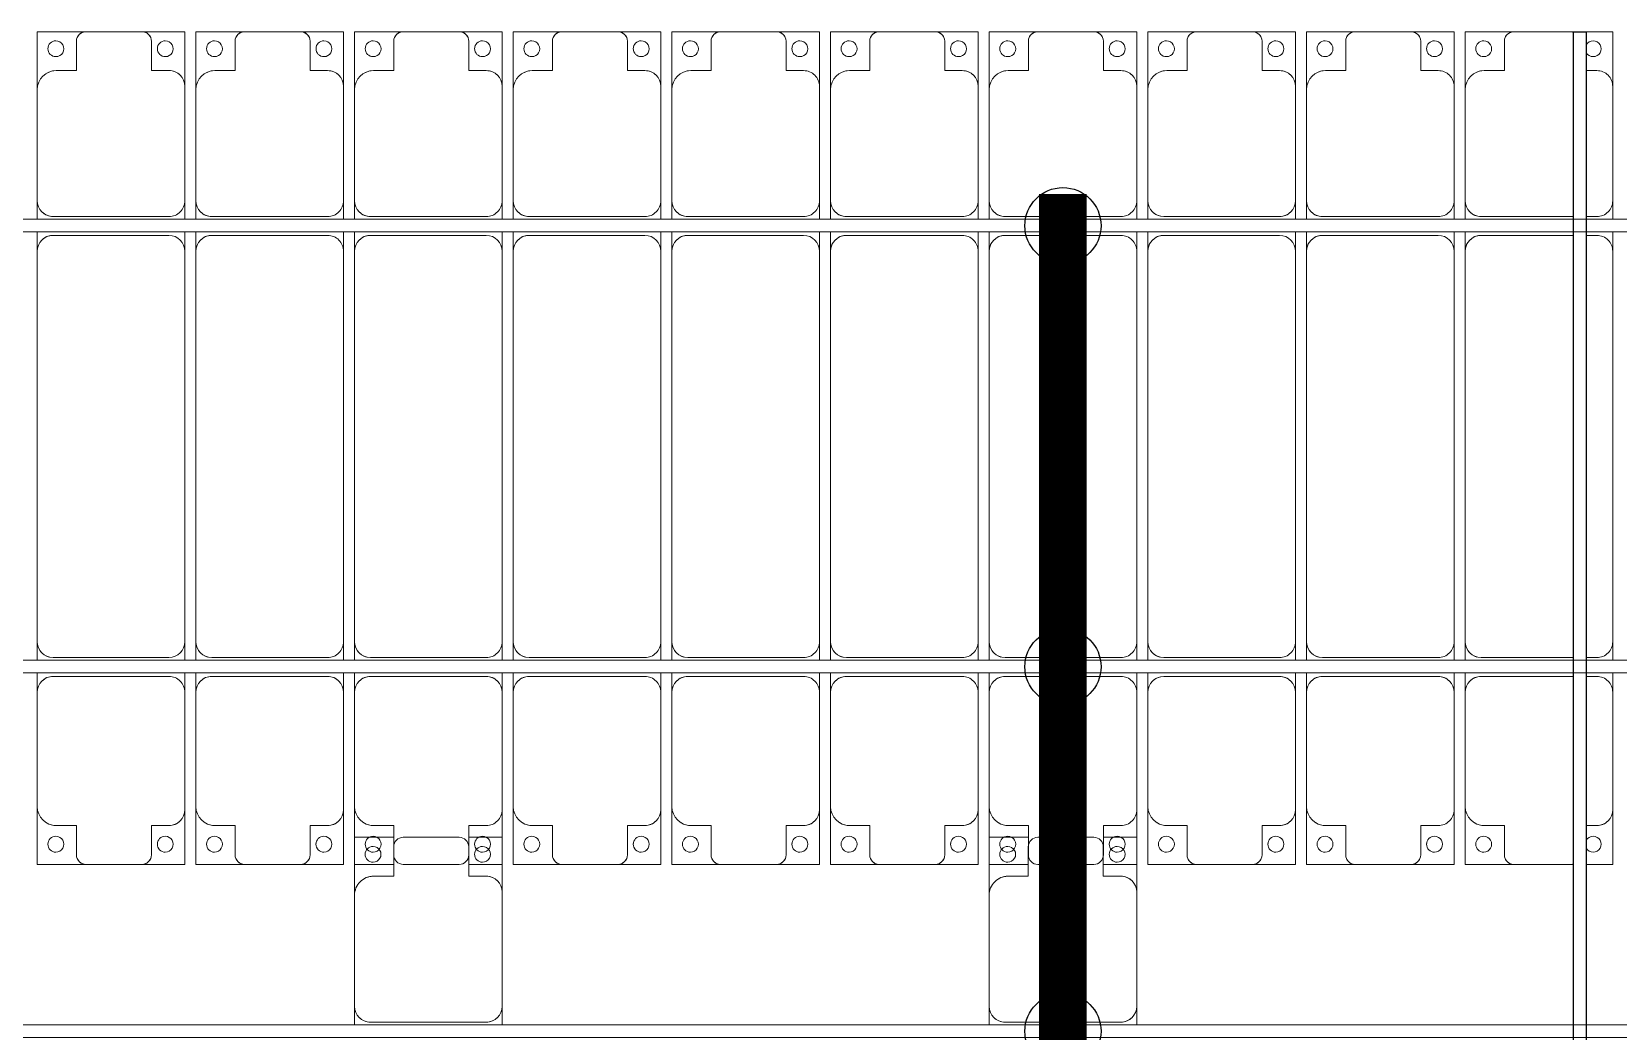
# Model space of a CAD drawing. Header units: millimetres. Extents: x -147246 to 112336, y -213734 to -86506.
# Drawn here: x -121364 to -116364, y -95705 to -92555 of the extents above; entities that cross this region are included whole.
import ezdxf

# ---------------------------------------------------------------- set-up
doc = ezdxf.new("R2010")
doc.units = ezdxf.units.MM
doc.layers.add('A-GENM', color=13, linetype='Continuous', lineweight=9)
doc.layers.add('S-BEAM', color=12, linetype='Continuous', lineweight=9)
doc.layers.add('GC-HOP 40x60 GIA CUONG', color=1, linetype='Continuous')

# ---------------------------------------------------------------- blocks, each defined once
blk = doc.blocks.new('Dải phao đi lại kèm đỡ invester - DẢI PHAO ĐI LẠI-15551-BỐ TRÍ KHUNG KẾT CẤU BÈ PIN 05')
at = {"layer": 'A-GENM', "color": 7}
for p, q in [((18758.4, 1312.2), (18911.8, 1312.2)), ((18758.4, 1129.7), (18758.4, 1312.2)), ((19088.2, 1312.2), (18911.8, 1312.2)), ((19088.2, 1312.2), (19223.4, 1312.2)), ((19223.4, 1312.2), (19223.4, 1139.7)), ((19258.4, 1312.2), (19411.8, 1312.2)), ((19258.4, 1129.7), (19258.4, 1312.2)), ((19588.2, 1312.2), (19411.8, 1312.2)), ((19588.2, 1312.2), (19723.4, 1312.2)), ((19723.4, 1312.2), (19723.4, 1139.7)), ((19758.4, 1312.2), (19911.8, 1312.2)), ((19758.4, 1129.7), (19758.4, 1312.2)), ((20088.2, 1312.2), (19911.8, 1312.2)), ((20088.2, 1312.2), (20223.4, 1312.2)), ((20223.4, 1312.2), (20223.4, 1139.7)), ((20258.4, 1312.2), (20411.8, 1312.2)), ((20258.4, 1129.7), (20258.4, 1312.2)), ((20588.2, 1312.2), (20411.8, 1312.2)), ((20588.2, 1312.2), (20723.4, 1312.2)), ((20723.4, 1312.2), (20723.4, 1139.7)), ((20758.4, 1312.2), (20911.8, 1312.2)), ((20758.4, 1129.7), (20758.4, 1312.2)), ((21088.2, 1312.2), (20911.8, 1312.2)), ((21088.2, 1312.2), (21223.4, 1312.2)), ((21223.4, 1312.2), (21223.4, 1139.7)), ((21258.4, 1312.2), (21411.8, 1312.2)), ((21258.4, 1129.7), (21258.4, 1312.2)), ((21588.2, 1312.2), (21411.8, 1312.2)), ((21588.2, 1312.2), (21723.4, 1312.2)), ((21723.4, 1312.2), (21723.4, 1139.7)), ((21758.4, 1312.2), (21911.8, 1312.2)), ((21758.4, 1129.7), (21758.4, 1312.2)), ((22088.2, 1312.2), (21911.8, 1312.2)), ((22088.2, 1312.2), (22223.4, 1312.2)), ((22223.4, 1312.2), (22223.4, 1139.7)), ((22258.4, 1312.2), (22411.8, 1312.2)), ((22258.4, 1129.7), (22258.4, 1312.2)), ((22588.2, 1312.2), (22411.8, 1312.2)), ((22588.2, 1312.2), (22723.4, 1312.2)), ((22723.4, 1312.2), (22723.4, 1139.7)), ((22758.4, 1312.2), (22910.9, 1312.2)), ((22758.4, 1129.7), (22758.4, 1312.2)), ((23088.2, 1312.2), (22911.8, 1312.2)), ((23088.2, 1312.2), (23223.4, 1312.2)), ((23223.4, 1312.2), (23223.4, 1139.7)), ((23258.4, 1312.2), (23411.8, 1312.2)), ((23258.4, 1129.7), (23258.4, 1312.2)), ((23588.2, 1312.2), (23411.8, 1312.2)), ((23588.2, 1312.2), (23599.8, 1312.2)), ((23639.8, 1312.2), (23723.4, 1312.2)), ((23723.4, 1312.2), (23723.4, 1139.7)), ((18881.8, 1282.2), (18881.8, 1189.7)), ((19118.2, 1189.7), (19118.2, 1282.2)), ((19381.8, 1282.2), (19381.8, 1189.7)), ((19618.2, 1189.7), (19618.2, 1282.2)), ((19881.8, 1282.2), (19881.8, 1189.7)), ((20118.2, 1189.7), (20118.2, 1282.2)), ((20381.8, 1282.2), (20381.8, 1189.7)), ((20618.2, 1189.7), (20618.2, 1282.2)), ((20881.8, 1282.2), (20881.8, 1189.7)), ((21118.2, 1189.7), (21118.2, 1282.2)), ((21381.8, 1282.2), (21381.8, 1189.7)), ((21618.2, 1189.7), (21618.2, 1282.2)), ((21881.8, 1282.2), (21881.8, 1189.7)), ((22118.2, 1189.7), (22118.2, 1282.2)), ((22381.8, 1282.2), (22381.8, 1189.7)), ((22618.2, 1189.7), (22618.2, 1282.2)), ((22881.8, 1282.2), (22881.8, 1189.7)), ((23118.2, 1189.7), (23118.2, 1282.2)), ((23381.8, 1282.2), (23381.8, 1189.7)), ((18881.8, 1189.7), (18818.4, 1189.7)), ((19173.4, 1189.7), (19118.2, 1189.7)), ((19381.8, 1189.7), (19318.4, 1189.7)), ((19673.4, 1189.7), (19618.2, 1189.7)), ((19881.8, 1189.7), (19818.4, 1189.7)), ((20173.4, 1189.7), (20118.2, 1189.7)), ((20381.8, 1189.7), (20318.4, 1189.7)), ((20673.4, 1189.7), (20618.2, 1189.7)), ((20881.8, 1189.7), (20818.4, 1189.7)), ((21173.4, 1189.7), (21118.2, 1189.7)), ((21381.8, 1189.7), (21318.4, 1189.7)), ((21673.4, 1189.7), (21618.2, 1189.7)), ((21881.8, 1189.7), (21818.4, 1189.7)), ((22173.4, 1189.7), (22118.2, 1189.7)), ((22381.8, 1189.7), (22318.4, 1189.7)), ((22673.4, 1189.7), (22618.2, 1189.7)), ((22881.8, 1189.7), (22818.4, 1189.7)), ((23173.4, 1189.7), (23118.2, 1189.7)), ((23381.8, 1189.7), (23318.4, 1189.7)), ((23673.4, 1189.7), (23639.8, 1189.7)), ((18758.4, 1129.7), (18758.4, 779.7)), ((19223.4, 779.7), (19223.4, 1139.7)), ((19258.4, 1129.7), (19258.4, 779.7)), ((19723.4, 779.7), (19723.4, 1139.7)), ((19758.4, 1129.7), (19758.4, 779.7)), ((20223.4, 779.7), (20223.4, 1139.7)), ((20258.4, 1129.7), (20258.4, 779.7)), ((20723.4, 779.7), (20723.4, 1139.7)), ((20758.4, 1129.7), (20758.4, 779.7)), ((21223.4, 779.7), (21223.4, 1139.7)), ((21258.4, 1129.7), (21258.4, 779.7)), ((21723.4, 779.7), (21723.4, 1139.7)), ((21758.4, 1129.7), (21758.4, 779.7)), ((22223.4, 779.7), (22223.4, 1139.7)), ((22258.4, 1129.7), (22258.4, 779.7)), ((22723.4, 779.7), (22723.4, 1139.7)), ((22758.4, 1129.7), (22758.4, 779.7)), ((23223.4, 779.7), (23223.4, 1139.7)), ((23258.4, 1129.7), (23258.4, 779.7)), ((23723.4, 779.7), (23723.4, 1139.7)), ((18758.4, 721.1), (18758.4, 779.7)), ((19223.4, 779.7), (19223.4, 721.1)), ((19258.4, 721.1), (19258.4, 779.7)), ((19723.4, 779.7), (19723.4, 721.1)), ((19758.4, 721.1), (19758.4, 779.7)), ((20223.4, 779.7), (20223.4, 721.1)), ((20258.4, 721.1), (20258.4, 779.7)), ((20723.4, 779.7), (20723.4, 721.1)), ((20758.4, 721.1), (20758.4, 779.7)), ((21223.4, 779.7), (21223.4, 721.1)), ((21258.4, 721.1), (21258.4, 779.7)), ((21723.4, 779.7), (21723.4, 721.1)), ((21758.4, 721.1), (21758.4, 779.7)), ((22223.4, 779.7), (22223.4, 721.1)), ((22258.4, 721.1), (22258.4, 779.7)), ((22723.4, 779.7), (22723.4, 721.1)), ((22758.4, 721.1), (22758.4, 779.7)), ((23223.4, 779.7), (23223.4, 721.1)), ((23258.4, 721.1), (23258.4, 779.7)), ((23723.4, 779.7), (23723.4, 721.1)), ((18808.4, 729.7), (19173.4, 729.7)), ((19308.4, 729.7), (19673.4, 729.7)), ((19808.4, 729.7), (20173.4, 729.7)), ((20308.4, 729.7), (20673.4, 729.7)), ((20808.4, 729.7), (21173.4, 729.7)), ((21308.4, 729.7), (21673.4, 729.7)), ((21808.4, 729.7), (22173.4, 729.7)), ((22308.4, 729.7), (22673.4, 729.7)), ((22808.4, 729.7), (23173.4, 729.7)), ((23308.4, 729.7), (23599.8, 729.7)), ((23639.8, 729.7), (23673.4, 729.7)), ((18758.4, 620.3), (18758.4, 681.1)), ((19173.4, 670.3), (18808.4, 670.3)), ((19223.4, 681.1), (19223.4, 620.3)), ((19258.4, 620.3), (19258.4, 681.1)), ((19673.4, 670.3), (19308.4, 670.3)), ((19723.4, 681.1), (19723.4, 620.3)), ((19758.4, 620.3), (19758.4, 681.1)), ((20173.4, 670.3), (19808.4, 670.3)), ((20223.4, 681.1), (20223.4, 620.3)), ((20258.4, 620.3), (20258.4, 681.1)), ((20673.4, 670.3), (20308.4, 670.3)), ((20723.4, 681.1), (20723.4, 620.3)), ((20758.4, 620.3), (20758.4, 681.1)), ((21173.4, 670.3), (20808.4, 670.3)), ((21223.4, 681.1), (21223.4, 620.3)), ((21258.4, 620.3), (21258.4, 681.1)), ((21673.4, 670.3), (21308.4, 670.3)), ((21723.4, 681.1), (21723.4, 620.3)), ((21758.4, 620.3), (21758.4, 681.1)), ((22173.4, 670.3), (21808.4, 670.3)), ((22223.4, 681.1), (22223.4, 620.3)), ((22258.4, 620.3), (22258.4, 681.1)), ((22673.4, 670.3), (22308.4, 670.3)), ((22723.4, 681.1), (22723.4, 620.3)), ((22758.4, 620.3), (22758.4, 681.1)), ((23173.4, 670.3), (22808.4, 670.3)), ((23223.4, 681.1), (23223.4, 620.3)), ((23258.4, 620.3), (23258.4, 681.1)), ((23599.8, 670.3), (23308.4, 670.3)), ((23673.4, 670.3), (23639.8, 670.3)), ((23723.4, 681.1), (23723.4, 620.3)), ((18758.4, 620.3), (18758.4, -610.3)), ((19223.4, -610.3), (19223.4, 620.3)), ((19258.4, 620.3), (19258.4, -610.3)), ((19723.4, -610.3), (19723.4, 620.3)), ((19758.4, 620.3), (19758.4, -610.3)), ((20223.4, -610.3), (20223.4, 620.3)), ((20258.4, 620.3), (20258.4, -610.3)), ((20723.4, -610.3), (20723.4, 620.3)), ((20758.4, 620.3), (20758.4, -610.3)), ((21223.4, -610.3), (21223.4, 620.3)), ((21258.4, 620.3), (21258.4, -610.3)), ((21723.4, -610.3), (21723.4, 620.3)), ((21758.4, 620.3), (21758.4, -610.3)), ((22223.4, -610.3), (22223.4, 620.3)), ((22258.4, 620.3), (22258.4, -610.3)), ((22723.4, -610.3), (22723.4, 620.3)), ((22758.4, 620.3), (22758.4, -610.3)), ((23223.4, -610.3), (23223.4, 620.3)), ((23258.4, 620.3), (23258.4, -610.3)), ((23723.4, -610.3), (23723.4, 620.3)), ((18758.4, -668.9), (18758.4, -610.3)), ((19223.4, -610.3), (19223.4, -668.9)), ((19258.4, -668.9), (19258.4, -610.3)), ((19723.4, -610.3), (19723.4, -668.9)), ((19758.4, -668.9), (19758.4, -610.3)), ((20223.4, -610.3), (20223.4, -668.9)), ((20258.4, -668.9), (20258.4, -610.3)), ((20723.4, -610.3), (20723.4, -668.9)), ((20758.4, -668.9), (20758.4, -610.3)), ((21223.4, -610.3), (21223.4, -668.9)), ((21258.4, -668.9), (21258.4, -610.3)), ((21723.4, -610.3), (21723.4, -668.9)), ((21758.4, -668.9), (21758.4, -610.3)), ((22223.4, -610.3), (22223.4, -668.9)), ((22258.4, -668.9), (22258.4, -610.3)), ((22723.4, -610.3), (22723.4, -668.9)), ((22758.4, -668.9), (22758.4, -610.3)), ((23223.4, -610.3), (23223.4, -668.9)), ((23258.4, -668.9), (23258.4, -610.3)), ((23723.4, -610.3), (23723.4, -668.9)), ((18808.4, -660.3), (19173.4, -660.3)), ((19308.4, -660.3), (19673.4, -660.3)), ((19808.4, -660.3), (20173.4, -660.3)), ((20308.4, -660.3), (20673.4, -660.3)), ((20808.4, -660.3), (21173.4, -660.3)), ((21308.4, -660.3), (21673.4, -660.3)), ((21808.4, -660.3), (22173.4, -660.3)), ((22308.4, -660.3), (22673.4, -660.3)), ((22808.4, -660.3), (23173.4, -660.3)), ((23308.4, -660.3), (23599.8, -660.3)), ((23639.8, -660.3), (23673.4, -660.3)), ((18758.4, -769.7), (18758.4, -708.9)), ((19173.4, -719.7), (18808.4, -719.7)), ((19223.4, -708.9), (19223.4, -769.7)), ((19258.4, -769.7), (19258.4, -708.9)), ((19673.4, -719.7), (19308.4, -719.7)), ((19723.4, -708.9), (19723.4, -769.7)), ((19758.4, -769.7), (19758.4, -708.9)), ((20173.4, -719.7), (19808.4, -719.7)), ((20223.4, -708.9), (20223.4, -769.7)), ((20258.4, -769.7), (20258.4, -708.9)), ((20673.4, -719.7), (20308.4, -719.7)), ((20723.4, -708.9), (20723.4, -769.7)), ((20758.4, -769.7), (20758.4, -708.9)), ((21173.4, -719.7), (20808.4, -719.7)), ((21223.4, -708.9), (21223.4, -769.7)), ((21258.4, -769.7), (21258.4, -708.9)), ((21673.4, -719.7), (21308.4, -719.7)), ((21723.4, -708.9), (21723.4, -769.7)), ((21758.4, -769.7), (21758.4, -708.9)), ((22173.4, -719.7), (21808.4, -719.7)), ((22223.4, -708.9), (22223.4, -769.7)), ((22258.4, -769.7), (22258.4, -708.9)), ((22673.4, -719.7), (22308.4, -719.7)), ((22723.4, -708.9), (22723.4, -769.7)), ((22758.4, -769.7), (22758.4, -708.9)), ((23173.4, -719.7), (22808.4, -719.7)), ((23223.4, -708.9), (23223.4, -769.7)), ((23258.4, -769.7), (23258.4, -708.9)), ((23599.8, -719.7), (23308.4, -719.7)), ((23673.4, -719.7), (23639.8, -719.7)), ((23723.4, -708.9), (23723.4, -769.7)), ((18758.4, -769.7), (18758.4, -1129.7)), ((19223.4, -1139.7), (19223.4, -769.7)), ((19258.4, -769.7), (19258.4, -1129.7)), ((19723.4, -1139.7), (19723.4, -769.7)), ((19758.4, -769.7), (19758.4, -1129.7)), ((20223.4, -1139.7), (20223.4, -769.7)), ((20258.4, -769.7), (20258.4, -1129.7)), ((20723.4, -1139.7), (20723.4, -769.7)), ((20758.4, -769.7), (20758.4, -1129.7)), ((21223.4, -1139.7), (21223.4, -769.7)), ((21258.4, -769.7), (21258.4, -1129.7)), ((21723.4, -1139.7), (21723.4, -769.7)), ((21758.4, -769.7), (21758.4, -1129.7)), ((22223.4, -1139.7), (22223.4, -769.7)), ((22258.4, -769.7), (22258.4, -1129.7)), ((22723.4, -1139.7), (22723.4, -769.7)), ((22758.4, -769.7), (22758.4, -1129.7)), ((23223.4, -1139.7), (23223.4, -769.7)), ((23258.4, -769.7), (23258.4, -1129.7)), ((23723.4, -1139.7), (23723.4, -769.7)), ((18758.4, -1312.2), (18758.4, -1129.7)), ((19223.4, -1139.7), (19223.4, -1312.2)), ((19258.4, -1312.2), (19258.4, -1129.7)), ((19723.4, -1139.7), (19723.4, -1312.2)), ((19758.4, -1312.2), (19758.4, -1129.7)), ((20223.4, -1139.7), (20223.4, -1312.2)), ((20258.4, -1312.2), (20258.4, -1129.7)), ((20723.4, -1139.7), (20723.4, -1312.2)), ((20758.4, -1312.2), (20758.4, -1129.7)), ((21223.4, -1139.7), (21223.4, -1312.2)), ((21258.4, -1312.2), (21258.4, -1129.7)), ((21723.4, -1139.7), (21723.4, -1312.2)), ((21758.4, -1312.2), (21758.4, -1129.7)), ((22223.4, -1139.7), (22223.4, -1312.2)), ((22258.4, -1312.2), (22258.4, -1129.7)), ((22723.4, -1139.7), (22723.4, -1312.2)), ((22758.4, -1312.2), (22758.4, -1129.7)), ((23223.4, -1139.7), (23223.4, -1312.2)), ((23258.4, -1312.2), (23258.4, -1129.7)), ((23723.4, -1139.7), (23723.4, -1312.2)), ((18818.4, -1189.7), (18881.8, -1189.7)), ((18881.8, -1189.7), (18881.8, -1282.2)), ((19118.2, -1282.2), (19118.2, -1189.7)), ((19118.2, -1189.7), (19173.4, -1189.7)), ((19318.4, -1189.7), (19381.8, -1189.7)), ((19381.8, -1189.7), (19381.8, -1282.2)), ((19618.2, -1282.2), (19618.2, -1189.7)), ((19618.2, -1189.7), (19673.4, -1189.7)), ((19818.4, -1189.7), (19881.8, -1189.7)), ((19881.8, -1189.7), (19881.8, -1282.2)), ((20118.2, -1282.2), (20118.2, -1189.7)), ((20118.2, -1189.7), (20173.4, -1189.7)), ((20318.4, -1189.7), (20381.8, -1189.7)), ((20381.8, -1189.7), (20381.8, -1282.2)), ((20618.2, -1282.2), (20618.2, -1189.7)), ((20618.2, -1189.7), (20673.4, -1189.7)), ((20818.4, -1189.7), (20881.8, -1189.7)), ((20881.8, -1189.7), (20881.8, -1282.2)), ((21118.2, -1282.2), (21118.2, -1189.7)), ((21118.2, -1189.7), (21173.4, -1189.7)), ((21318.4, -1189.7), (21381.8, -1189.7)), ((21381.8, -1189.7), (21381.8, -1282.2)), ((21618.2, -1282.2), (21618.2, -1189.7)), ((21618.2, -1189.7), (21673.4, -1189.7)), ((21818.4, -1189.7), (21881.8, -1189.7)), ((21881.8, -1189.7), (21881.8, -1282.2)), ((22118.2, -1282.2), (22118.2, -1189.7)), ((22118.2, -1189.7), (22173.4, -1189.7)), ((22318.4, -1189.7), (22381.8, -1189.7)), ((22381.8, -1189.7), (22381.8, -1282.2)), ((22618.2, -1282.2), (22618.2, -1189.7)), ((22618.2, -1189.7), (22673.4, -1189.7)), ((22818.4, -1189.7), (22881.8, -1189.7)), ((22881.8, -1189.7), (22881.8, -1282.2)), ((23118.2, -1282.2), (23118.2, -1189.7)), ((23118.2, -1189.7), (23173.4, -1189.7)), ((23318.4, -1189.7), (23381.8, -1189.7)), ((23381.8, -1189.7), (23381.8, -1282.2)), ((23639.8, -1189.7), (23673.4, -1189.7)), ((18911.8, -1312.2), (18758.4, -1312.2)), ((18911.8, -1312.2), (19088.2, -1312.2)), ((19223.4, -1312.2), (19088.2, -1312.2)), ((19411.8, -1312.2), (19258.4, -1312.2)), ((19411.8, -1312.2), (19588.2, -1312.2)), ((19723.4, -1312.2), (19588.2, -1312.2)), ((19881.6, -1312.2), (19758.4, -1312.2)), ((19911.8, -1312.2), (20088.2, -1312.2)), ((20223.4, -1312.2), (20118, -1312.2)), ((20411.8, -1312.2), (20258.4, -1312.2)), ((20411.8, -1312.2), (20588.2, -1312.2)), ((20723.4, -1312.2), (20588.2, -1312.2)), ((20911.8, -1312.2), (20758.4, -1312.2)), ((20911.8, -1312.2), (21088.2, -1312.2)), ((21223.4, -1312.2), (21088.2, -1312.2)), ((21411.8, -1312.2), (21258.4, -1312.2)), ((21411.8, -1312.2), (21588.2, -1312.2)), ((21723.4, -1312.2), (21588.2, -1312.2)), ((21881.6, -1312.2), (21758.4, -1312.2)), ((21911.8, -1312.2), (22088.2, -1312.2)), ((22223.4, -1312.2), (22118, -1312.2)), ((22411.8, -1312.2), (22258.4, -1312.2)), ((22411.8, -1312.2), (22588.2, -1312.2)), ((22723.4, -1312.2), (22588.2, -1312.2)), ((22910.9, -1312.2), (22758.4, -1312.2)), ((22911.8, -1312.2), (23088.2, -1312.2)), ((23223.4, -1312.2), (23088.2, -1312.2)), ((23411.8, -1312.2), (23258.4, -1312.2)), ((23411.8, -1312.2), (23588.2, -1312.2)), ((23599.8, -1312.2), (23588.2, -1312.2)), ((23723.4, -1312.2), (23639.8, -1312.2))]:
    blk.add_line(p, q, dxfattribs=at)
for centre, radius, start, end in [((18911.8, 1282.2), 30, 90, 180), ((18911.8, 1282.2), 30, 90, 150), ((19088.2, 1282.2), 30, 360, 90), ((19088.2, 1282.2), 30, 30, 90), ((19411.8, 1282.2), 30, 90, 180), ((19411.8, 1282.2), 30, 90, 150), ((19588.2, 1282.2), 30, 0, 90), ((19588.2, 1282.2), 30, 30, 90), ((19911.8, 1282.2), 30, 90, 180), ((19911.8, 1282.2), 30, 90, 150), ((20088.2, 1282.2), 30, 360, 90), ((20088.2, 1282.2), 30, 30, 90), ((20411.8, 1282.2), 30, 90, 180), ((20411.8, 1282.2), 30, 90, 150), ((20588.2, 1282.2), 30, 0, 90), ((20588.2, 1282.2), 30, 30, 90), ((20911.8, 1282.2), 30, 90, 180), ((20911.8, 1282.2), 30, 90, 150), ((21088.2, 1282.2), 30, 0, 90), ((21088.2, 1282.2), 30, 30, 90), ((21411.8, 1282.2), 30, 90, 180), ((21411.8, 1282.2), 30, 90, 150), ((21588.2, 1282.2), 30, 0, 90), ((21588.2, 1282.2), 30, 30, 90), ((21911.8, 1282.2), 30, 90, 180), ((21911.8, 1282.2), 30, 90, 150), ((22088.2, 1282.2), 30, 0, 90), ((22088.2, 1282.2), 30, 30, 90), ((22411.8, 1282.2), 30, 90, 180), ((22411.8, 1282.2), 30, 90, 150), ((22588.2, 1282.2), 30, 0, 90), ((22588.2, 1282.2), 30, 30, 90), ((22911.8, 1282.2), 30, 90, 180), ((22911.8, 1282.2), 30, 91.7757, 150), ((23088.2, 1282.2), 30, 0, 90), ((23088.2, 1282.2), 30, 30, 90), ((23411.8, 1282.2), 30, 90, 180), ((23411.8, 1282.2), 30, 90, 150), ((23588.2, 1282.2), 30, 75, 90), ((23588.2, 1282.2), 30, 75, 90), ((18816.8, 1258.6), 25, 90, 270), ((18816.8, 1258.6), 25, 270, 90), ((19161.8, 1258.6), 25, 90, 270), ((19161.8, 1258.6), 25, 180, 195), ((19161.8, 1258.6), 25, 270, 90), ((19316.8, 1258.6), 25, 90, 270), ((19316.8, 1258.6), 25, 270, 90), ((19661.8, 1258.6), 25, 90, 270), ((19661.8, 1258.6), 25, 180, 195), ((19661.8, 1258.6), 25, 270, 90), ((19816.8, 1258.6), 25, 90, 270), ((19816.8, 1258.6), 25, 270, 90), ((20161.8, 1258.6), 25, 90, 270), ((20161.8, 1258.6), 25, 180, 195), ((20161.8, 1258.6), 25, 270, 90), ((20316.8, 1258.6), 25, 90, 270), ((20316.8, 1258.6), 25, 270, 90), ((20661.8, 1258.6), 25, 90, 270), ((20661.8, 1258.6), 25, 180, 195), ((20661.8, 1258.6), 25, 270, 90), ((20816.8, 1258.6), 25, 90, 270), ((20816.8, 1258.6), 25, 270, 90), ((21161.8, 1258.6), 25, 90, 270), ((21161.8, 1258.6), 25, 180, 195), ((21161.8, 1258.6), 25, 270, 90), ((21316.8, 1258.6), 25, 90, 270), ((21316.8, 1258.6), 25, 270, 90), ((21661.8, 1258.6), 25, 90, 270), ((21661.8, 1258.6), 25, 180, 195), ((21661.8, 1258.6), 25, 270, 90), ((21816.8, 1258.6), 25, 90, 270), ((21816.8, 1258.6), 25, 270, 90), ((22161.8, 1258.6), 25, 90, 270), ((22161.8, 1258.6), 25, 180, 195), ((22161.8, 1258.6), 25, 270, 90), ((22316.8, 1258.6), 25, 90, 270), ((22316.8, 1258.6), 25, 270, 90), ((22661.8, 1258.6), 25, 90, 270), ((22661.8, 1258.6), 25, 180, 195), ((22661.8, 1258.6), 25, 270, 90), ((22816.8, 1258.6), 25, 90, 270), ((22816.8, 1258.6), 25, 270, 90), ((23161.8, 1258.6), 25, 90, 270), ((23161.8, 1258.6), 25, 180, 195), ((23161.8, 1258.6), 25, 270, 90), ((23316.8, 1258.6), 25, 90, 270), ((23316.8, 1258.6), 25, 270, 90), ((23661.8, 1258.6), 25, 90, 150), ((23661.8, 1258.6), 25, 270, 90), ((23661.8, 1258.6), 25, 210, 270), ((18818.4, 1129.7), 60, 90, 180), ((18818.4, 1129.7), 60, 90, 120), ((19173.4, 1139.7), 50, 0, 90), ((19173.4, 1139.7), 50, 45, 90), ((19318.4, 1129.7), 60, 90, 180), ((19318.4, 1129.7), 60, 90, 120), ((19673.4, 1139.7), 50, 0, 90), ((19673.4, 1139.7), 50, 45, 90), ((19818.4, 1129.7), 60, 90, 180), ((19818.4, 1129.7), 60, 90, 120), ((20173.4, 1139.7), 50, 0, 90), ((20173.4, 1139.7), 50, 45, 90), ((20318.4, 1129.7), 60, 90, 180), ((20318.4, 1129.7), 60, 90, 120), ((20673.4, 1139.7), 50, 0, 90), ((20673.4, 1139.7), 50, 45, 90), ((20818.4, 1129.7), 60, 90, 180), ((20818.4, 1129.7), 60, 90, 120), ((21173.4, 1139.7), 50, 360, 90), ((21173.4, 1139.7), 50, 45, 90), ((21318.4, 1129.7), 60, 90, 180), ((21318.4, 1129.7), 60, 90, 120), ((21673.4, 1139.7), 50, 0, 90), ((21673.4, 1139.7), 50, 45, 90), ((21818.4, 1129.7), 60, 90, 180), ((21818.4, 1129.7), 60, 90, 120), ((22173.4, 1139.7), 50, 0, 90), ((22173.4, 1139.7), 50, 45, 90), ((22318.4, 1129.7), 60, 90, 180), ((22318.4, 1129.7), 60, 90, 120), ((22673.4, 1139.7), 50, 0, 90), ((22673.4, 1139.7), 50, 45, 90), ((22818.4, 1129.7), 60, 90, 180), ((22818.4, 1129.7), 60, 90, 120), ((23173.4, 1139.7), 50, 360, 90), ((23173.4, 1139.7), 50, 45, 90), ((23318.4, 1129.7), 60, 90, 180), ((23318.4, 1129.7), 60, 90, 120), ((23673.4, 1139.7), 50, 360, 90), ((23673.4, 1139.7), 50, 45, 90), ((18808.4, 779.7), 50, 180, 270), ((19173.4, 779.7), 50, 270, 0), ((19308.4, 779.7), 50, 180, 270), ((19673.4, 779.7), 50, 270, 0), ((19808.4, 779.7), 50, 180, 270), ((20173.4, 779.7), 50, 270, 0), ((20308.4, 779.7), 50, 180, 270), ((20673.4, 779.7), 50, 270, 0), ((20808.4, 779.7), 50, 180, 270), ((21173.4, 779.7), 50, 270, 0), ((21308.4, 779.7), 50, 180, 270), ((21673.4, 779.7), 50, 270, 0), ((21808.4, 779.7), 50, 180, 270), ((22173.4, 779.7), 50, 270, 0), ((22308.4, 779.7), 50, 180, 270), ((22673.4, 779.7), 50, 270, 360), ((22808.4, 779.7), 50, 180, 270), ((23173.4, 779.7), 50, 270, 0), ((23308.4, 779.7), 50, 180, 270), ((23673.4, 779.7), 50, 270, 0), ((18808.4, 779.7), 50, 225, 270), ((19173.4, 779.7), 50, 270, 315), ((19308.4, 779.7), 50, 225, 270), ((19673.4, 779.7), 50, 270, 315), ((19808.4, 779.7), 50, 225, 270), ((20173.4, 779.7), 50, 270, 315), ((20308.4, 779.7), 50, 225, 270), ((20673.4, 779.7), 50, 270, 315), ((20808.4, 779.7), 50, 225, 270), ((21173.4, 779.7), 50, 270, 315), ((21308.4, 779.7), 50, 225, 270), ((21673.4, 779.7), 50, 270, 315), ((21808.4, 779.7), 50, 225, 270), ((22173.4, 779.7), 50, 270, 315), ((22308.4, 779.7), 50, 229.9198, 270), ((22673.4, 779.7), 50, 270, 315), ((22808.4, 779.7), 50, 225, 270), ((23173.4, 779.7), 50, 270, 315), ((23308.4, 779.7), 50, 225, 270), ((23673.4, 779.7), 50, 270, 315), ((18808.4, 620.3), 50, 90, 180), ((18808.4, 620.3), 50, 90, 165), ((19173.4, 620.3), 50, 0, 90), ((19173.4, 620.3), 50, 0, 90), ((19308.4, 620.3), 50, 90, 180), ((19308.4, 620.3), 50, 90, 165), ((19673.4, 620.3), 50, 360, 90), ((19673.4, 620.3), 50, 360, 90), ((19808.4, 620.3), 50, 90, 180), ((19808.4, 620.3), 50, 90, 165), ((20173.4, 620.3), 50, 0, 90), ((20173.4, 620.3), 50, 0, 90), ((20308.4, 620.3), 50, 90, 180), ((20308.4, 620.3), 50, 90, 165), ((20673.4, 620.3), 50, 0, 90), ((20673.4, 620.3), 50, 0, 90), ((20808.4, 620.3), 50, 90, 180), ((20808.4, 620.3), 50, 90, 165), ((21173.4, 620.3), 50, 0, 90), ((21173.4, 620.3), 50, 0, 90), ((21308.4, 620.3), 50, 90, 180), ((21308.4, 620.3), 50, 90, 165), ((21673.4, 620.3), 50, 360, 90), ((21673.4, 620.3), 50, 360, 90), ((21808.4, 620.3), 50, 90, 180), ((21808.4, 620.3), 50, 90, 165), ((22173.4, 620.3), 50, 360, 90), ((22173.4, 620.3), 50, 360, 90), ((22308.4, 620.3), 50, 90, 180), ((22308.4, 620.3), 50, 90, 165), ((22673.4, 620.3), 50, 0, 90), ((22673.4, 620.3), 50, 0, 90), ((22808.4, 620.3), 50, 90, 180), ((22808.4, 620.3), 50, 90, 165), ((23173.4, 620.3), 50, 0, 90), ((23173.4, 620.3), 50, 0, 90), ((23308.4, 620.3), 50, 90, 180), ((23308.4, 620.3), 50, 90, 165), ((23673.4, 620.3), 50, 360, 90), ((23673.4, 620.3), 50, 360, 90), ((18808.4, -610.3), 50, 180, 270), ((18808.4, -610.3), 50, 180, 255), ((19173.4, -610.3), 50, 270, 360), ((19173.4, -610.3), 50, 315, 360), ((19308.4, -610.3), 50, 180, 270), ((19308.4, -610.3), 50, 180, 255), ((19673.4, -610.3), 50, 270, 0), ((19673.4, -610.3), 50, 315, 0), ((19808.4, -610.3), 50, 180, 270), ((19808.4, -610.3), 50, 180, 255), ((20173.4, -610.3), 50, 270, 0), ((20173.4, -610.3), 50, 315, 0), ((20308.4, -610.3), 50, 180, 270), ((20308.4, -610.3), 50, 180, 255), ((20673.4, -610.3), 50, 270, 0), ((20673.4, -610.3), 50, 315, 0), ((20808.4, -610.3), 50, 180, 270), ((20808.4, -610.3), 50, 180, 255), ((21173.4, -610.3), 50, 270, 0), ((21173.4, -610.3), 50, 315, 0), ((21308.4, -610.3), 50, 180, 270), ((21308.4, -610.3), 50, 180, 255), ((21673.4, -610.3), 50, 270, 0), ((21673.4, -610.3), 50, 315, 0), ((21808.4, -610.3), 50, 180, 270), ((21808.4, -610.3), 50, 180, 255), ((22173.4, -610.3), 50, 270, 0), ((22173.4, -610.3), 50, 315, 0), ((22308.4, -610.3), 50, 180, 270), ((22308.4, -610.3), 50, 180, 225), ((22308.4, -610.3), 50, 229.9279, 255), ((22673.4, -610.3), 50, 270, 0), ((22673.4, -610.3), 50, 315, 0), ((22808.4, -610.3), 50, 180, 270), ((22808.4, -610.3), 50, 180, 255), ((23173.4, -610.3), 50, 270, 0), ((23173.4, -610.3), 50, 315, 0), ((23308.4, -610.3), 50, 180, 270), ((23308.4, -610.3), 50, 180, 255), ((23673.4, -610.3), 50, 270, 0), ((23673.4, -610.3), 50, 315, 0), ((18808.4, -769.7), 50, 90, 180), ((18808.4, -769.7), 50, 90, 135), ((19173.4, -769.7), 50, 360, 90), ((19173.4, -769.7), 50, 45, 90), ((19308.4, -769.7), 50, 90, 180), ((19308.4, -769.7), 50, 90, 135), ((19673.4, -769.7), 50, 0, 90), ((19673.4, -769.7), 50, 45, 90), ((19808.4, -769.7), 50, 90, 180), ((19808.4, -769.7), 50, 90, 135), ((20173.4, -769.7), 50, 0, 90), ((20173.4, -769.7), 50, 45, 90), ((20308.4, -769.7), 50, 90, 180), ((20308.4, -769.7), 50, 90, 135), ((20673.4, -769.7), 50, 360, 90), ((20673.4, -769.7), 50, 45, 90), ((20808.4, -769.7), 50, 90, 180), ((20808.4, -769.7), 50, 90, 135), ((21173.4, -769.7), 50, 360, 90), ((21173.4, -769.7), 50, 45, 90), ((21308.4, -769.7), 50, 90, 180), ((21308.4, -769.7), 50, 90, 135), ((21673.4, -769.7), 50, 360, 90), ((21673.4, -769.7), 50, 45, 90), ((21808.4, -769.7), 50, 90, 180), ((21808.4, -769.7), 50, 90, 135), ((22173.4, -769.7), 50, 360, 90), ((22173.4, -769.7), 50, 45, 90), ((22308.4, -769.7), 50, 90, 180), ((22308.4, -769.7), 50, 90, 130.0716), ((22673.4, -769.7), 50, 0, 90), ((22673.4, -769.7), 50, 45, 90), ((22808.4, -769.7), 50, 90, 180), ((22808.4, -769.7), 50, 90, 135), ((23173.4, -769.7), 50, 0, 90), ((23173.4, -769.7), 50, 45, 90), ((23308.4, -769.7), 50, 90, 180), ((23308.4, -769.7), 50, 90, 135), ((23673.4, -769.7), 50, 360, 90), ((23673.4, -769.7), 50, 45, 90), ((18818.4, -1129.7), 60, 180, 270), ((19173.4, -1139.7), 50, 270, 360), ((19318.4, -1129.7), 60, 180, 270), ((19673.4, -1139.7), 50, 270, 360), ((19818.4, -1129.7), 60, 180, 270), ((20173.4, -1139.7), 50, 270, 0), ((20318.4, -1129.7), 60, 180, 270), ((20673.4, -1139.7), 50, 270, 360), ((20818.4, -1129.7), 60, 180, 270), ((21173.4, -1139.7), 50, 270, 360), ((21318.4, -1129.7), 60, 180, 270), ((21673.4, -1139.7), 50, 270, 360), ((21818.4, -1129.7), 60, 180, 270), ((22173.4, -1139.7), 50, 270, 0), ((22318.4, -1129.7), 60, 180, 270), ((22673.4, -1139.7), 50, 270, 360), ((22818.4, -1129.7), 60, 180, 270), ((23173.4, -1139.7), 50, 270, 0), ((23318.4, -1129.7), 60, 180, 270), ((23673.4, -1139.7), 50, 270, 360), ((18818.4, -1129.7), 60, 240, 270), ((19173.4, -1139.7), 50, 270, 315), ((19318.4, -1129.7), 60, 240, 270), ((19673.4, -1139.7), 50, 270, 315), ((19818.4, -1129.7), 60, 240, 270), ((20173.4, -1139.7), 50, 270, 315), ((20318.4, -1129.7), 60, 240, 270), ((20673.4, -1139.7), 50, 270, 315), ((20818.4, -1129.7), 60, 240, 270), ((21173.4, -1139.7), 50, 270, 315), ((21318.4, -1129.7), 60, 240, 270), ((21673.4, -1139.7), 50, 270, 315), ((21818.4, -1129.7), 60, 240, 270), ((22173.4, -1139.7), 50, 270, 315), ((22318.4, -1129.7), 60, 240, 270), ((22673.4, -1139.7), 50, 270, 315), ((22818.4, -1129.7), 60, 240, 270), ((23173.4, -1139.7), 50, 270, 315), ((23318.4, -1129.7), 60, 240, 270), ((23673.4, -1139.7), 50, 270, 315), ((18816.8, -1248.6), 25, 90, 270), ((18816.8, -1248.6), 25, 270, 90), ((19161.8, -1248.6), 25, 90, 270), ((19161.8, -1248.6), 25, 165, 180), ((19161.8, -1248.6), 25, 270, 90), ((19316.8, -1248.6), 25, 90, 270), ((19316.8, -1248.6), 25, 270, 90), ((19661.8, -1248.6), 25, 90, 270), ((19661.8, -1248.6), 25, 165, 180), ((19661.8, -1248.6), 25, 270, 90), ((19816.8, -1248.6), 25, 90, 270), ((19816.8, -1248.6), 25, 270, 90), ((20161.8, -1248.6), 25, 90, 270), ((20161.8, -1248.6), 25, 270, 90), ((20316.8, -1248.6), 25, 90, 270), ((20316.8, -1248.6), 25, 270, 90), ((20661.8, -1248.6), 25, 90, 270), ((20661.8, -1248.6), 25, 165, 180), ((20661.8, -1248.6), 25, 270, 90), ((20816.8, -1248.6), 25, 90, 270), ((20816.8, -1248.6), 25, 270, 90), ((21161.8, -1248.6), 25, 90, 270), ((21161.8, -1248.6), 25, 165, 180), ((21161.8, -1248.6), 25, 270, 90), ((21316.8, -1248.6), 25, 90, 270), ((21316.8, -1248.6), 25, 270, 90), ((21661.8, -1248.6), 25, 90, 270), ((21661.8, -1248.6), 25, 165, 180), ((21661.8, -1248.6), 25, 270, 90), ((21816.8, -1248.6), 25, 90, 270), ((21816.8, -1248.6), 25, 270, 90), ((22161.8, -1248.6), 25, 90, 270), ((22161.8, -1248.6), 25, 270, 90), ((22316.8, -1248.6), 25, 90, 270), ((22316.8, -1248.6), 25, 270, 90), ((22661.8, -1248.6), 25, 90, 270), ((22661.8, -1248.6), 25, 165, 180), ((22661.8, -1248.6), 25, 270, 90), ((22816.8, -1248.6), 25, 90, 270), ((22816.8, -1248.6), 25, 270, 90), ((23161.8, -1248.6), 25, 90, 270), ((23161.8, -1248.6), 25, 165, 180), ((23161.8, -1248.6), 25, 270, 90), ((23316.8, -1248.6), 25, 90, 270), ((23316.8, -1248.6), 25, 270, 90), ((23661.8, -1248.6), 25, 90, 150), ((23661.8, -1248.6), 25, 270, 90), ((18911.8, -1282.2), 30, 180, 270), ((18911.8, -1282.2), 30, 210, 270), ((19088.2, -1282.2), 30, 270, 360), ((19088.2, -1282.2), 30, 270, 330), ((19411.8, -1282.2), 30, 180, 270), ((19411.8, -1282.2), 30, 210, 270), ((19588.2, -1282.2), 30, 270, 0), ((19588.2, -1282.2), 30, 270, 330), ((19911.8, -1282.2), 30, 180, 270), ((20088.2, -1282.2), 30, 270, 0), ((20411.8, -1282.2), 30, 180, 270), ((20411.8, -1282.2), 30, 210, 270), ((20588.2, -1282.2), 30, 270, 0), ((20588.2, -1282.2), 30, 270, 330), ((20911.8, -1282.2), 30, 180, 270), ((20911.8, -1282.2), 30, 210, 270), ((21088.2, -1282.2), 30, 270, 0), ((21088.2, -1282.2), 30, 270, 330), ((21411.8, -1282.2), 30, 180, 270), ((21411.8, -1282.2), 30, 210, 270), ((21588.2, -1282.2), 30, 270, 0), ((21588.2, -1282.2), 30, 270, 330), ((21911.8, -1282.2), 30, 180, 270), ((22088.2, -1282.2), 30, 270, 360), ((22411.8, -1282.2), 30, 180, 270), ((22411.8, -1282.2), 30, 210, 270), ((22588.2, -1282.2), 30, 270, 0), ((22588.2, -1282.2), 30, 270, 330), ((22911.8, -1282.2), 30, 180, 270), ((22911.8, -1282.2), 30, 210, 268.2445), ((23088.2, -1282.2), 30, 270, 360), ((23088.2, -1282.2), 30, 270, 330), ((23411.8, -1282.2), 30, 180, 270), ((23411.8, -1282.2), 30, 210, 270), ((23661.8, -1248.6), 25, 210, 270), ((23588.2, -1282.2), 30, 270, 285), ((23588.2, -1282.2), 30, 270, 285)]:
    blk.add_arc(centre, radius, start, end, dxfattribs=at)
blk = doc.blocks.new('Dầm C52 - Dầm C52-18760-BỐ TRÍ KHUNG KẾT CẤU BÈ PIN 05')
at = {"layer": 'S-BEAM', "color": 1}
for p, q in [((-74474.317946, 20), (74474.317946, 20)), ((74474.317946, -20), (-74474.317946, -20))]:
    blk.add_line(p, q, dxfattribs=at)
blk = doc.blocks.new('Dầm C52 - Dầm C52-18761-BỐ TRÍ KHUNG KẾT CẤU BÈ PIN 05')
at = {"layer": 'S-BEAM', "color": 1}
for p, q in [((-74474.3, 20), (74474.3, 20)), ((74474.3, -20), (-74474.3, -20))]:
    blk.add_line(p, q, dxfattribs=at)
blk = doc.blocks.new('Dai phao do pin - DẢI PHAO ĐỠ PIN-29734-BỐ TRÍ KHUNG KẾT CẤU BÈ PIN 05')
at = {"layer": 'A-GENM', "color": 7}
for p, q in [((-1312.2, 223.4), (-1139.7, 223.4)), ((-1312.2, 118.4), (-1312.2, 223.4)), ((-779.7, 223.4), (-1139.7, 223.4)), ((-779.7, 223.4), (-721.1, 223.4)), ((-1189.7, 173.4), (-1189.7, 118.2)), ((-729.7, -191.6), (-729.7, 173.4)), ((-1189.7, 118.2), (-1282.2, 118.2)), ((-1312.2, 88.2), (-1312.2, -88.2)), ((-1312.2, -241.6), (-1312.2, -118)), ((-1282.2, -118.2), (-1189.7, -118.2)), ((-1189.7, -118.2), (-1189.7, -181.6)), ((-1129.7, -241.6), (-1312.2, -241.6)), ((-1129.7, -241.6), (-779.7, -241.6)), ((-721.1, -241.6), (-779.7, -241.6))]:
    blk.add_line(p, q, dxfattribs=at)
for centre, radius, start, end in [((-1139.7, 173.4), 50, 90, 180), ((-1139.7, 173.4), 50, 135, 180), ((-779.7, 173.4), 50, 0, 90), ((-779.7, 173.4), 50, 0, 45), ((-1258.6, 161.8), 25, 360, 180), ((-1258.6, 161.8), 25, 180, 360), ((-1282.2, 88.2), 30, 90, 180), ((-1282.2, -88.2), 30, 180, 270), ((-1258.6, -183.2), 25, 360, 180), ((-1258.6, -183.2), 25, 180, 360), ((-1129.7, -181.6), 60, 180, 270), ((-1129.7, -181.6), 60, 180, 210), ((-779.7, -191.6), 50, 270, 0), ((-779.7, -191.6), 50, 315, 0)]:
    blk.add_arc(centre, radius, start, end, dxfattribs=at)
blk = doc.blocks.new('Dai phao do pin - DẢI PHAO ĐỠ PIN-29765-BỐ TRÍ KHUNG KẾT CẤU BÈ PIN 05')
at = {"layer": 'A-GENM', "color": 7}
for p, q in [((-1312.2, 223.4), (-1139.7, 223.4)), ((-1312.2, 118.4), (-1312.2, 223.4)), ((-779.7, 223.4), (-1139.7, 223.4)), ((-779.7, 223.4), (-721.1, 223.4)), ((-1189.7, 173.4), (-1189.7, 118.2)), ((-729.7, -191.6), (-729.7, 173.4)), ((-1189.7, 118.2), (-1282.2, 118.2)), ((-1312.2, 88.2), (-1312.2, -88.2)), ((-1312.2, -241.6), (-1312.2, -118)), ((-1282.2, -118.2), (-1189.7, -118.2)), ((-1189.7, -118.2), (-1189.7, -181.6)), ((-1129.7, -241.6), (-1312.2, -241.6)), ((-1129.7, -241.6), (-779.7, -241.6)), ((-721.1, -241.6), (-779.7, -241.6))]:
    blk.add_line(p, q, dxfattribs=at)
for centre, radius, start, end in [((-1139.7, 173.4), 50, 90, 180), ((-1139.7, 173.4), 50, 135, 180), ((-779.7, 173.4), 50, 0, 90), ((-779.7, 173.4), 50, 0, 45), ((-1258.6, 161.8), 25, 360, 180), ((-1258.6, 161.8), 25, 180, 360), ((-1282.2, 88.2), 30, 90, 180), ((-1282.2, -88.2), 30, 180, 270), ((-1258.6, -183.2), 25, 360, 180), ((-1258.6, -183.2), 25, 180, 360), ((-1129.7, -181.6), 60, 180, 270), ((-1129.7, -181.6), 60, 180, 210), ((-779.7, -191.6), 50, 270, 0), ((-779.7, -191.6), 50, 315, 0)]:
    blk.add_arc(centre, radius, start, end, dxfattribs=at)
blk = doc.blocks.new('Dầm C52 - Hộp 40x60-38180-BỐ TRÍ KHUNG KẾT CẤU BÈ PIN 05')
at = {"layer": 'S-BEAM', "color": 3, "lineweight": 25}
for p, q in [((-38419.7, -20), (-38419.7, 20)), ((-38419.7, 20), (38419.7, 20)), ((38419.7, -20), (-38419.7, -20))]:
    blk.add_line(p, q, dxfattribs=at)
blk = doc.blocks.new('HOBANMONG_BEPIN 5_rvt-1-BỐ TRÍ KHUNG KẾT CẤU BÈ PIN 05')
at = {"layer": 'A-GENM', "color": 3, "lineweight": 25}
for name, p, rotation in [('Dải phao đi lại kèm đỡ invester - DẢI PHAO ĐI LẠI-15551-BỐ TRÍ KHUNG KẾT CẤU BÈ PIN 05', (-140105.3, -93866.7), 359.9997710135151), ('Dai phao do pin - DẢI PHAO ĐỠ PIN-29734-BỐ TRÍ KHUNG KẾT CẤU BÈ PIN 05', (-120105.5, -96405.8), 269.9997710125194), ('Dai phao do pin - DẢI PHAO ĐỠ PIN-29765-BỐ TRÍ KHUNG KẾT CẤU BÈ PIN 05', (-118105.5, -96405.8), 269.9997710125194)]:
    blk.add_blockref(name, p, dxfattribs=dict(at, rotation=rotation))
at = {"layer": 'S-BEAM', "color": 3, "lineweight": 25}
for name, p, rotation in [('Dầm C52 - Hộp 40x60-38180-BỐ TRÍ KHUNG KẾT CẤU BÈ PIN 05', (-116485.6, -130974.3), 269.9997710125197), ('Dầm C52 - Dầm C52-18760-BỐ TRÍ KHUNG KẾT CẤU BÈ PIN 05', (-66079.8, -93165.9), 179.9997710135151), ('Dầm C52 - Dầm C52-18761-BỐ TRÍ KHUNG KẾT CẤU BÈ PIN 05', (-66079.8, -94555.9), 179.9997710135151), ('Dầm C52 - Dầm C52-18761-BỐ TRÍ KHUNG KẾT CẤU BÈ PIN 05', (-66079.8, -95704.9), 179.9997710135151)]:
    blk.add_blockref(name, p, dxfattribs=dict(at, rotation=rotation))

msp = doc.modelspace()

# ---------------------------------------------------------------- linework, layer by layer
at = {"layer": 'GC-HOP 40x60 GIA CUONG', "const_width": 150}
msp.add_lwpolyline([(-118114.6, -108065.9), (-118114.6, -93065.9)], dxfattribs=at)
at = {"layer": 'GC-HOP 40x60 GIA CUONG'}
for centre in [(-118114.6, -93165.9), (-118114.6, -94555.9), (-118114.6, -95704.9)]:
    msp.add_circle(centre, 120, dxfattribs=at)

# ---------------------------------------------------------------- block references
at = {"lineweight": 5}
msp.add_blockref('HOBANMONG_BEPIN 5_rvt-1-BỐ TRÍ KHUNG KẾT CẤU BÈ PIN 05', (0, 0), dxfattribs=at)

doc.saveas('drawing.dxf')
